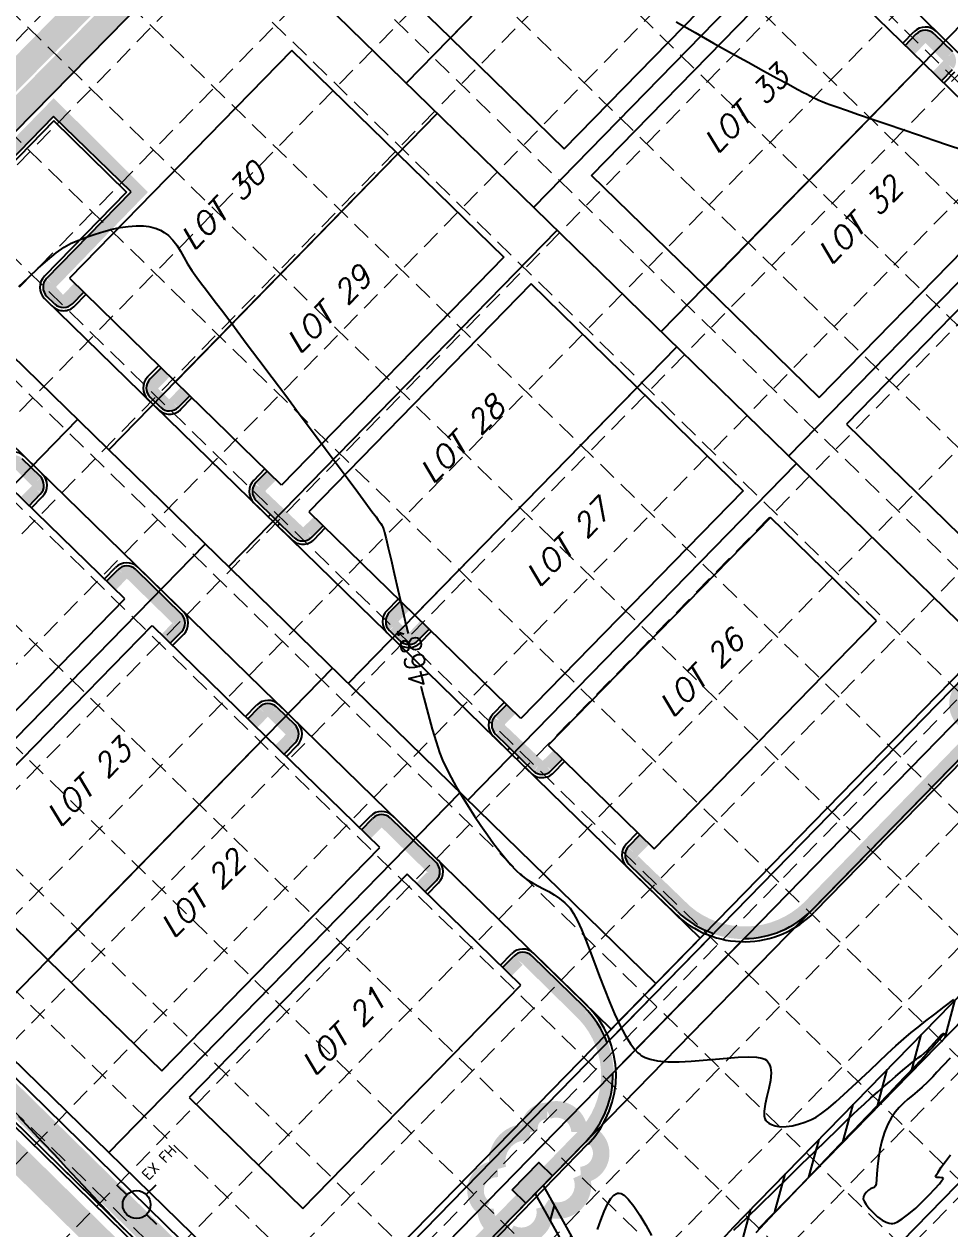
# Model space of a CAD drawing. Header units: feet. Extents: x -15 to 992, y 1644 to 2657.
# Drawn here: x 176.9 to 322.5, y 1996.4 to 2185.9 of the extents above; entities that cross this region are included whole.
import ezdxf
from ezdxf.enums import TextEntityAlignment as Align

# ---------------------------------------------------------------- set-up
doc = ezdxf.new("R2010")
doc.units = ezdxf.units.FT
doc.header["$LTSCALE"] = 30
doc.header["$MEASUREMENT"] = 0
for name, pattern in [('HIDDEN', [0.375, 0.25, -0.125]), ('HIDDEN2', [0.1875, 0.125, -0.0625]), ('x500106ebs$0$PHANTOM', [2.5, 1.25, -0.25, 0.25, -0.25, 0.25, -0.25]), ('x500106ebs$0$PHANTOM2', [1.25, 0.625, -0.125, 0.125, -0.125, 0.125, -0.125])]:
    doc.linetypes.add(name, pattern=pattern)
for name, color, linetype in [('CONTOURS', 35, 'x500106ebs$0$PHANTOM2'), ('DIMENSION', 4, 'Continuous'), ('EROSION BLANKET', 84, 'Continuous'), ('GRID', 254, 'HIDDEN'), ('LEGEND', 7, 'Continuous'), ('LIMITS OF DISTURBANCE', 1, 'Continuous'), ('SILT FENCE', 200, 'Continuous'), ('STORM', 5, 'Continuous'), ('x500106ebs$0$2-LOT-LINES', 251, 'x500106ebs$0$PHANTOM2'), ('x500106ebs$0$BND-LINES', 251, 'x500106ebs$0$PHANTOM'), ('x500106ebs$0$E-CURB', 251, 'Continuous'), ('x500106ebs$0$ROW', 251, 'x500106ebs$0$PHANTOM2'), ('x500106pbs$0$1-CURB-BACK', 1, 'Continuous'), ('x500106pbs$0$1-CURB-FACE', 1, 'Continuous'), ('x500106pbs$0$1-SIDEWALK-2', 1, 'Continuous'), ('x500106pbs$0$2-BLDG', 16, 'HIDDEN2'), ('x500106pbs$0$2-CURB-BACK', 16, 'HIDDEN2'), ('x500106pbs$0$2-CURB-FACE', 16, 'HIDDEN2'), ('x500106pbs$0$2-ESMT-SHARED', 16, 'HIDDEN2'), ('x500106pbs$0$2-TEXT-LOT-30', 16, 'HIDDEN2'), ('x500106pbs$0$AREA-PAVEMENT', 30, 'Continuous'), ('x500106pbs$0$AREA-SIDEWALK', 190, 'Continuous'), ('x500106pst$0$HATCH-DWU', 251, 'Continuous'), ('x500106rut$0$R-W-FH', 251, 'Continuous'), ('x500106rut$0$TEXT-FH', 251, 'Continuous')]:
    doc.layers.add(name, color=color, linetype=linetype)
doc.styles.add('SLANT-BOLD 200', font='block6b', dxfattribs={"oblique": 15, "height": 6})
doc.styles.add('x500106eto$0$L60', font='simplex', dxfattribs={"height": 1.8})
doc.styles.add('x500106pbs$0$SLANT 80', font='simplex', dxfattribs={"oblique": 15, "height": 2.4})
doc.styles.add('x500106rut$0$L80', font='simplex', dxfattribs={"height": 2.4})

msp = doc.modelspace()

# ---------------------------------------------------------------- hatches: boundary and pattern name
at = {"layer": 'STORM'}
msp.add_hatch(color=5, dxfattribs=at).paths.add_polyline_path([(253.62, 2002.51), (257.81, 2006.8), (259.96, 2004.71), (255.77, 2000.41)])
at = {"layer": 'x500106pst$0$HATCH-DWU'}
h = msp.add_hatch(dxfattribs=at)
h.set_pattern_fill('ANSI31', color=5, scale=30, angle=30, style=0)
edge = h.paths.add_edge_path()
edge.add_line((255.8, 1930.7), (256.91, 1936.02))
edge.add_arc((380.73, 1910.12), 126.5, 149.126, 168.1882, ccw=False)
edge.add_line((272.16, 1975.03), (257.22, 2001.91))
edge.add_line((257.22, 2001.91), (258.5, 2003.22))
edge.add_line((258.5, 2003.22), (273.2, 1976.75))
edge.add_arc((380.73, 1910.12), 126.5, 135.7017, 148.2143, ccw=False)
edge.add_line((290.19, 1998.47), (342.1, 2051.67))
edge.add_line((342.1, 2051.67), (333.98, 2080.57))
edge.add_line((333.98, 2080.57), (335.39, 2082.01))
edge.add_line((335.39, 2082.01), (343.52, 2053.11))
edge.add_line((343.52, 2053.11), (445.47, 2157.59))
edge.add_line((445.47, 2157.59), (437.34, 2186.49))
edge.add_line((437.34, 2186.49), (438.75, 2187.94))
edge.add_line((438.75, 2187.94), (446.88, 2159.04))
edge.add_line((446.88, 2159.04), (455.62, 2167.99))
edge.add_line((455.62, 2167.99), (455.8, 2167.82))
edge.add_line((455.8, 2167.82), (548.91, 2263.24))
edge.add_line((548.91, 2263.24), (540.7, 2292.42))
edge.add_line((540.7, 2292.42), (542.12, 2293.86))
edge.add_line((542.12, 2293.86), (550.32, 2264.68))
edge.add_line((550.32, 2264.68), (625.73, 2341.97))
edge.add_line((625.73, 2341.97), (617.53, 2371.15))
edge.add_line((617.53, 2371.15), (618.94, 2372.59))
edge.add_line((618.94, 2372.59), (627.14, 2343.41))
edge.add_line((627.14, 2343.41), (635.98, 2352.47))
edge.add_line((635.98, 2352.47), (636.07, 2352.39))
edge.add_line((636.07, 2352.39), (677.21, 2394.54))
edge.add_arc((749.58, 2323.91), 101.12, 104.8013, 135.7017, ccw=False)
edge.add_line((723.75, 2421.68), (731.28, 2423.67))
edge.add_line((731.28, 2423.67), (731.85, 2421.5))
edge.add_line((731.85, 2421.5), (724.32, 2419.51))
edge.add_arc((749.58, 2323.91), 98.87, 104.8013, 135.7017)
edge.add_line((678.82, 2392.97), (637.68, 2350.82))
edge.add_line((637.68, 2350.82), (637.77, 2350.73))
edge.add_line((637.77, 2350.73), (636.19, 2349.11))
edge.add_line((636.19, 2349.11), (645.42, 2346.75))
edge.add_line((645.42, 2346.75), (644.01, 2345.31))
edge.add_line((644.01, 2345.31), (634.78, 2347.66))
edge.add_line((634.78, 2347.66), (559.37, 2270.38))
edge.add_line((559.37, 2270.38), (568.6, 2268.02))
edge.add_line((568.6, 2268.02), (567.19, 2266.58))
edge.add_line((567.19, 2266.58), (557.95, 2268.93))
edge.add_line((557.95, 2268.93), (457.59, 2166.07))
edge.add_line((457.59, 2166.07), (457.77, 2165.9))
edge.add_line((457.77, 2165.9), (456.28, 2164.38))
edge.add_line((456.28, 2164.38), (465.23, 2162.1))
edge.add_line((465.23, 2162.1), (463.82, 2160.65))
edge.add_line((463.82, 2160.65), (454.87, 2162.93))
edge.add_line((454.87, 2162.93), (352.92, 2058.45))
edge.add_line((352.92, 2058.45), (361.87, 2056.17))
edge.add_line((361.87, 2056.17), (360.46, 2054.73))
edge.add_line((360.46, 2054.73), (351.51, 2057.01))
edge.add_line((351.51, 2057.01), (292.34, 1996.37))
edge.add_arc((380.73, 1910.12), 123.5, 135.7017, 146.7224)
edge.add_line((277.48, 1977.88), (285.16, 1977.56))
edge.add_line((285.16, 1977.56), (283.52, 1975.88))
edge.add_line((283.52, 1975.88), (276.38, 1976.18))
edge.add_arc((380.73, 1910.12), 123.5, 147.6638, 168.1882)
edge.add_line((259.85, 1935.4), (258.73, 1930.08))
edge.add_line((258.73, 1930.08), (255.8, 1930.7))

# ---------------------------------------------------------------- linework, layer by layer
at = {"layer": 'CONTOURS', "lineweight": -3}
for p, q in [((279.43, 2186.24, 469), (282.4, 2184.54, 469)), ((282.4, 2184.54, 469), (285.31, 2182.9, 469)), ((285.31, 2182.9, 469), (288.11, 2181.33, 469)), ((288.11, 2181.33, 469), (290.73, 2179.87, 469)), ((290.73, 2179.87, 469), (293.13, 2178.55, 469)), ((293.13, 2178.55, 469), (295.26, 2177.39, 469)), ((295.26, 2177.39, 469), (297.05, 2176.42, 469)), ((297.05, 2176.42, 469), (298.45, 2175.66, 469)), ((298.45, 2175.66, 469), (299.41, 2175.14, 469)), ((299.41, 2175.14, 469), (299.88, 2174.89, 469)), ((299.88, 2174.89, 469), (300.48, 2174.57, 469)), ((300.48, 2174.57, 469), (300.98, 2174.32, 469)), ((300.98, 2174.32, 469), (301.42, 2174.11, 469)), ((301.42, 2174.11, 469), (301.87, 2173.91, 469)), ((301.87, 2173.91, 469), (302.38, 2173.7, 469)), ((302.38, 2173.7, 469), (303.01, 2173.44, 469)), ((303.01, 2173.44, 469), (303.58, 2173.23, 469)), ((303.58, 2173.23, 469), (304.67, 2172.85, 469)), ((304.67, 2172.85, 469), (306.2, 2172.32, 469)), ((306.2, 2172.32, 469), (308.08, 2171.67, 469)), ((308.08, 2171.67, 469), (310.24, 2170.93, 469)), ((310.24, 2170.93, 469), (312.58, 2170.13, 469)), ((312.58, 2170.13, 469), (315.04, 2169.3, 469)), ((315.04, 2169.3, 469), (317.52, 2168.45, 469)), ((317.52, 2168.45, 469), (319.95, 2167.63, 469)), ((319.95, 2167.63, 469), (322.24, 2166.85, 469)), ((322.24, 2166.85, 469), (324.31, 2166.14, 469)), ((186.79, 2152.4, 468), (188.09, 2152.85, 468)), ((188.09, 2152.85, 468), (189.41, 2153.26, 468)), ((189.41, 2153.26, 468), (190.72, 2153.6, 468)), ((190.72, 2153.6, 468), (192.02, 2153.88, 468)), ((192.02, 2153.88, 468), (193.28, 2154.06, 468)), ((193.28, 2154.06, 468), (194.5, 2154.15, 468)), ((194.5, 2154.15, 468), (195.65, 2154.14, 468)), ((195.65, 2154.14, 468), (196.52, 2154.03, 468)), ((196.52, 2154.03, 468), (197.14, 2153.9, 468)), ((197.14, 2153.9, 468), (197.52, 2153.79, 468)), ((197.52, 2153.79, 468), (197.71, 2153.72, 468)), ((197.71, 2153.72, 468), (197.94, 2153.64, 468)), ((197.94, 2153.64, 468), (198.36, 2153.44, 468)), ((198.36, 2153.44, 468), (198.93, 2153.12, 468)), ((198.93, 2153.12, 468), (199.59, 2152.62, 468)), ((183.2, 2150.79, 468), (184.3, 2151.4, 468)), ((184.3, 2151.4, 468), (185.52, 2151.91, 468)), ((185.52, 2151.91, 468), (186.79, 2152.4, 468)), ((199.59, 2152.62, 468), (200.29, 2151.9, 468)), ((200.29, 2151.9, 468), (200.9, 2151.08, 468)), ((200.9, 2151.08, 468), (201.46, 2150.18, 468)), ((180.59, 2148.77, 468), (181.95, 2149.89, 468)), ((181.95, 2149.89, 468), (183.2, 2150.79, 468)), ((201.46, 2150.18, 468), (202.01, 2149.21, 468)), ((202.01, 2149.21, 468), (202.59, 2148.18, 468)), ((177.63, 2146.07, 468), (179.13, 2147.47, 468)), ((179.13, 2147.47, 468), (180.59, 2148.77, 468)), ((202.59, 2148.18, 468), (203.26, 2147.12, 468)), ((203.26, 2147.12, 468), (204.05, 2146.02, 468)), ((176.09, 2144.63, 468), (177.63, 2146.07, 468)), ((204.05, 2146.02, 468), (204.64, 2145.25, 468)), ((204.64, 2145.25, 468), (205.57, 2144.03, 468)), ((205.57, 2144.03, 468), (206.8, 2142.41, 468)), ((206.8, 2142.41, 468), (208.27, 2140.44, 468)), ((208.27, 2140.44, 468), (209.97, 2138.19, 468)), ((209.97, 2138.19, 468), (211.83, 2135.71, 468)), ((211.83, 2135.71, 468), (213.82, 2133.05, 468)), ((213.82, 2133.05, 468), (215.89, 2130.28, 468)), ((215.89, 2130.28, 468), (218.02, 2127.44, 468)), ((218.02, 2127.44, 468), (220.14, 2124.6, 468)), ((220.14, 2124.6, 468), (222.23, 2121.8, 468)), ((222.23, 2121.8, 468), (224.23, 2119.11, 468)), ((224.23, 2119.11, 468), (226.12, 2116.59, 468)), ((226.12, 2116.59, 468), (227.84, 2114.28, 468)), ((227.84, 2114.28, 468), (229.35, 2112.25, 468)), ((229.35, 2112.25, 468), (230.62, 2110.54, 468)), ((230.62, 2110.54, 468), (231.59, 2109.22, 468)), ((231.59, 2109.22, 468), (232.24, 2108.35, 468)), ((232.24, 2108.35, 468), (232.51, 2107.97, 468)), ((232.51, 2107.97, 468), (232.76, 2107.6, 468)), ((232.76, 2107.6, 468), (232.96, 2107.31, 468)), ((232.96, 2107.31, 468), (233.13, 2107.04, 468)), ((233.13, 2107.04, 468), (233.29, 2106.73, 468)), ((233.29, 2106.73, 468), (233.46, 2106.33, 468)), ((233.46, 2106.33, 468), (233.58, 2105.9, 468)), ((233.58, 2105.9, 468), (233.81, 2104.93, 468)), ((233.81, 2104.93, 468), (234.15, 2103.49, 468)), ((234.15, 2103.49, 468), (234.58, 2101.63, 468)), ((234.58, 2101.63, 468), (235.08, 2099.44, 468)), ((235.08, 2099.44, 468), (235.65, 2096.96, 468)), ((235.65, 2096.96, 468), (236.27, 2094.27, 468)), ((236.27, 2094.27, 468), (236.93, 2091.43, 468)), ((236.93, 2091.43, 468), (237.26, 2090.03, 468)), ((239.28, 2081.75, 468), (239.74, 2079.93, 468)), ((239.74, 2079.93, 468), (240.42, 2077.34, 468)), ((240.42, 2077.34, 468), (241.06, 2075, 468)), ((241.06, 2075, 468), (241.66, 2072.97, 468)), ((241.66, 2072.97, 468), (242.2, 2071.31, 468)), ((242.2, 2071.31, 468), (242.67, 2070.1, 468)), ((242.67, 2070.1, 468), (243.29, 2068.79, 468)), ((243.29, 2068.79, 468), (244.02, 2067.38, 468)), ((244.02, 2067.38, 468), (244.85, 2065.9, 468)), ((244.85, 2065.9, 468), (245.75, 2064.38, 468)), ((245.75, 2064.38, 468), (246.71, 2062.84, 468)), ((246.71, 2062.84, 468), (247.7, 2061.31, 468)), ((247.7, 2061.31, 468), (248.72, 2059.81, 468)), ((248.72, 2059.81, 468), (249.73, 2058.37, 468)), ((249.73, 2058.37, 468), (250.72, 2057, 468)), ((250.72, 2057, 468), (251.68, 2055.74, 468)), ((251.68, 2055.74, 468), (252.58, 2054.61, 468)), ((252.58, 2054.61, 468), (253.41, 2053.63, 468)), ((253.41, 2053.63, 468), (254.15, 2052.83, 468)), ((254.15, 2052.83, 468), (255.04, 2052.01, 468)), ((255.04, 2052.01, 468), (255.92, 2051.35, 468)), ((255.92, 2051.35, 468), (256.8, 2050.79, 468)), ((256.8, 2050.79, 468), (257.67, 2050.32, 468)), ((257.67, 2050.32, 468), (258.53, 2049.87, 468)), ((258.53, 2049.87, 468), (259.39, 2049.43, 468)), ((259.39, 2049.43, 468), (260.24, 2048.94, 468)), ((260.24, 2048.94, 468), (261.08, 2048.36, 468)), ((261.08, 2048.36, 468), (261.91, 2047.67, 468)), ((261.91, 2047.67, 468), (262.73, 2046.8, 468)), ((262.73, 2046.8, 468), (263.29, 2045.99, 468)), ((263.29, 2045.99, 468), (263.89, 2044.85, 468)), ((263.89, 2044.85, 468), (264.52, 2043.44, 468)), ((264.52, 2043.44, 468), (265.19, 2041.81, 468)), ((265.19, 2041.81, 468), (265.88, 2040.01, 468)), ((265.88, 2040.01, 468), (266.61, 2038.09, 468)), ((266.61, 2038.09, 468), (267.36, 2036.09, 468)), ((267.36, 2036.09, 468), (268.13, 2034.08, 468)), ((268.13, 2034.08, 468), (268.92, 2032.1, 468)), ((268.92, 2032.1, 468), (269.73, 2030.2, 468)), ((321.53, 2031.29, 468), (323.08, 2032.47, 468)), ((269.73, 2030.2, 468), (270.55, 2028.42, 468)), ((318.69, 2029.11, 468), (320.06, 2030.17, 468)), ((320.06, 2030.17, 468), (321.53, 2031.29, 468)), ((270.55, 2028.42, 468), (271.38, 2026.83, 468)), ((316.36, 2027.25, 468), (317.45, 2028.13, 468)), ((317.45, 2028.13, 468), (318.69, 2029.11, 468)), ((271.38, 2026.83, 468), (272.22, 2025.48, 468)), ((313.97, 2025.16, 468), (315.22, 2026.27, 468)), ((315.22, 2026.27, 468), (316.36, 2027.25, 468)), ((319.96, 2025.63, 467), (320.5, 2026.22, 467)), ((320.8, 2026.15, 467), (320.3, 2025.59, 467)), ((320.5, 2026.22, 467), (320.98, 2026.72, 467)), ((321.2, 2026.62, 467), (320.8, 2026.15, 467)), ((320.98, 2026.72, 467), (321.27, 2027, 467)), ((321.42, 2026.91, 467), (321.2, 2026.62, 467)), ((321.27, 2027, 467), (321.41, 2027.12, 467)), ((321.41, 2027.12, 467), (321.48, 2027.14, 467)), ((321.5, 2027.06, 467), (321.42, 2026.91, 467)), ((321.48, 2027.14, 467), (321.49, 2027.13, 467)), ((321.49, 2027.13, 467), (321.5, 2027.12, 467)), ((321.5, 2027.12, 467), (321.5, 2027.06, 467)), ((272.22, 2025.48, 468), (272.9, 2024.59, 468)), ((272.9, 2024.59, 468), (273.41, 2024.06, 468)), ((273.41, 2024.06, 468), (273.75, 2023.78, 468)), ((311.28, 2022.66, 468), (312.65, 2023.94, 468)), ((312.65, 2023.94, 468), (313.97, 2025.16, 468)), ((317.94, 2023.61, 467), (318.42, 2024.02, 467)), ((318.42, 2024.02, 467), (318.87, 2024.46, 467)), ((319.21, 2024.37, 467), (318.74, 2023.83, 467)), ((318.87, 2024.46, 467), (319.4, 2025.02, 467)), ((319.76, 2024.98, 467), (319.21, 2024.37, 467)), ((319.4, 2025.02, 467), (319.96, 2025.63, 467)), ((320.3, 2025.59, 467), (319.76, 2024.98, 467)), ((273.75, 2023.78, 468), (273.92, 2023.66, 468)), ((273.92, 2023.66, 468), (274.12, 2023.53, 468)), ((274.12, 2023.53, 468), (274.56, 2023.31, 468)), ((274.56, 2023.31, 468), (275.32, 2023.05, 468)), ((275.32, 2023.05, 468), (276.46, 2022.81, 468)), ((276.46, 2022.81, 468), (278.09, 2022.66, 468)), ((278.09, 2022.66, 468), (279.87, 2022.65, 468)), ((279.87, 2022.65, 468), (281.75, 2022.74, 468)), ((281.75, 2022.74, 468), (283.68, 2022.89, 468)), ((283.68, 2022.89, 468), (285.6, 2023.08, 468)), ((285.6, 2023.08, 468), (287.45, 2023.25, 468)), ((287.45, 2023.25, 468), (289.17, 2023.39, 468)), ((289.17, 2023.39, 468), (290.72, 2023.45, 468)), ((290.72, 2023.45, 468), (292.03, 2023.39, 468)), ((292.03, 2023.39, 468), (292.86, 2023.24, 468)), ((292.86, 2023.24, 468), (293.35, 2023.06, 468)), ((293.35, 2023.06, 468), (293.6, 2022.89, 468)), ((293.6, 2022.89, 468), (293.7, 2022.8, 468)), ((293.7, 2022.8, 468), (293.83, 2022.65, 468)), ((293.83, 2022.65, 468), (294.04, 2022.32, 468)), ((294.04, 2022.32, 468), (294.24, 2021.76, 468)), ((309.89, 2021.34, 468), (311.28, 2022.66, 468)), ((315.37, 2021.59, 467), (315.9, 2022.04, 467)), ((315.9, 2022.04, 467), (316.27, 2022.35, 467)), ((316.27, 2022.35, 467), (316.76, 2022.74, 467)), ((317.16, 2022.14, 467), (316.64, 2021.59, 467)), ((316.76, 2022.74, 467), (317.17, 2023.04, 467)), ((317.59, 2022.59, 467), (317.16, 2022.14, 467)), ((317.17, 2023.04, 467), (317.54, 2023.31, 467)), ((317.54, 2023.31, 467), (317.94, 2023.61, 467)), ((317.97, 2022.99, 467), (317.59, 2022.59, 467)), ((318.34, 2023.39, 467), (317.97, 2022.99, 467)), ((318.74, 2023.83, 467), (318.34, 2023.39, 467)), ((322.48, 2023.22, 468), (321.34, 2022, 468)), ((294.24, 2021.76, 468), (294.33, 2020.91, 468)), ((294.33, 2020.91, 468), (294.24, 2019.73, 468)), ((308.48, 2020.01, 468), (309.89, 2021.34, 468)), ((313.02, 2019.58, 467), (313.9, 2020.34, 467)), ((313.9, 2020.34, 467), (314.69, 2021.01, 467)), ((315.44, 2020.33, 467), (314.29, 2019.14, 467)), ((314.69, 2021.01, 467), (315.37, 2021.59, 467)), ((316.24, 2021.16, 467), (315.44, 2020.33, 467)), ((316.64, 2021.59, 467), (316.24, 2021.16, 467)), ((319.77, 2020.31, 468), (318.91, 2019.44, 468)), ((320.42, 2021.02, 468), (319.77, 2020.31, 468)), ((321.34, 2022, 468), (320.42, 2021.02, 468)), ((293.99, 2018.46, 468), (293.69, 2017.19, 468)), ((294.24, 2019.73, 468), (293.99, 2018.46, 468)), ((305.77, 2017.5, 468), (307.11, 2018.72, 468)), ((307.11, 2018.72, 468), (308.48, 2020.01, 468)), ((311.06, 2017.87, 467), (312.06, 2018.75, 467)), ((312.06, 2018.75, 467), (313.02, 2019.58, 467)), ((314.29, 2019.14, 467), (312.85, 2017.64, 467)), ((318.09, 2018.69, 468), (317.3, 2018.01, 468)), ((318.91, 2019.44, 468), (318.09, 2018.69, 468)), ((293.69, 2017.19, 468), (293.4, 2015.97, 468)), ((303.35, 2015.38, 468), (304.51, 2016.37, 468)), ((304.51, 2016.37, 468), (305.77, 2017.5, 468)), ((309.02, 2016.05, 467), (310.04, 2016.97, 467)), ((310.04, 2016.97, 467), (311.06, 2017.87, 467)), ((312.85, 2017.64, 467), (311.17, 2015.9, 467)), ((315.83, 2016.77, 468), (315.14, 2016.14, 468)), ((316.55, 2017.38, 468), (315.83, 2016.77, 468)), ((317.3, 2018.01, 468), (316.55, 2017.38, 468)), ((293.4, 2015.97, 468), (293.24, 2014.88, 468)), ((293.24, 2014.88, 468), (293.25, 2014.14, 468)), ((301.41, 2013.94, 468), (302.3, 2014.56, 468)), ((302.3, 2014.56, 468), (303.35, 2015.38, 468)), ((307.26, 2014.43, 467), (308.02, 2015.15, 467)), ((308.02, 2015.15, 467), (309.02, 2016.05, 467)), ((311.17, 2015.9, 467), (309.29, 2013.95, 467)), ((313.86, 2014.73, 468), (313.26, 2013.87, 468)), ((314.48, 2015.47, 468), (313.86, 2014.73, 468)), ((315.14, 2016.14, 468), (314.48, 2015.47, 468)), ((176.02, 2014.12, 467), (177.86, 2012.13, 467)), ((293.25, 2014.14, 468), (293.38, 2013.68, 468)), ((293.38, 2013.68, 468), (293.52, 2013.43, 468)), ((293.52, 2013.43, 468), (293.62, 2013.32, 468)), ((293.62, 2013.32, 468), (293.74, 2013.21, 468)), ((293.74, 2013.21, 468), (293.99, 2013.01, 468)), ((293.99, 2013.01, 468), (294.4, 2012.78, 468)), ((294.4, 2012.78, 468), (294.99, 2012.57, 468)), ((294.99, 2012.57, 468), (295.81, 2012.45, 468)), ((296.7, 2012.47, 468), (297.65, 2012.61, 468)), ((297.65, 2012.61, 468), (298.64, 2012.85, 468)), ((298.64, 2012.85, 468), (299.65, 2013.18, 468)), ((299.65, 2013.18, 468), (300.68, 2013.56, 468)), ((300.68, 2013.56, 468), (301.41, 2013.94, 468)), ((304.72, 2011.98, 467), (306.14, 2013.36, 467)), ((306.14, 2013.36, 467), (307.26, 2014.43, 467)), ((309.29, 2013.95, 467), (307.27, 2011.84, 467)), ((312.69, 2012.87, 468), (312.15, 2011.61, 468)), ((313.26, 2013.87, 468), (312.69, 2012.87, 468)), ((177.86, 2012.13, 467), (179.75, 2010.09, 467)), ((295.81, 2012.45, 468), (296.7, 2012.47, 468)), ((303.04, 2010.35, 467), (304.72, 2011.98, 467)), ((307.27, 2011.84, 467), (305.16, 2009.64, 467)), ((312.15, 2011.61, 468), (311.73, 2010.25, 468)), ((179.75, 2010.09, 467), (181.65, 2008.05, 467)), ((301.17, 2008.52, 467), (303.04, 2010.35, 467)), ((305.16, 2009.64, 467), (303, 2007.39, 467)), ((311.44, 2008.85, 468), (311.23, 2007.48, 468)), ((311.73, 2010.25, 468), (311.44, 2008.85, 468)), ((181.65, 2008.05, 467), (183.51, 2006.05, 467)), ((299.14, 2006.54, 467), (301.17, 2008.52, 467)), ((303, 2007.39, 467), (300.84, 2005.14, 467)), ((311.23, 2007.48, 468), (311.09, 2006.2, 468)), ((321.09, 2006.06, 468), (321.76, 2006.98, 468)), ((321.76, 2006.98, 468), (322.55, 2008.04, 468)), ((183.51, 2006.05, 467), (185.3, 2004.14, 467)), ((297.02, 2004.46, 467), (299.14, 2006.54, 467)), ((300.84, 2005.14, 467), (298.75, 2002.95, 467)), ((310.99, 2005.06, 468), (310.92, 2004.13, 468)), ((311.09, 2006.2, 468), (310.99, 2005.06, 468)), ((320.27, 2004.81, 468), (320.59, 2005.32, 468)), ((320.59, 2005.32, 468), (321.09, 2006.06, 468)), ((185.3, 2004.14, 467), (186.96, 2002.36, 467)), ((294.84, 2002.33, 467), (297.02, 2004.46, 467)), ((310.77, 2003.13, 468), (310.52, 2002.9, 468)), ((310.86, 2003.46, 468), (310.77, 2003.13, 468)), ((310.92, 2004.13, 468), (310.86, 2003.46, 468)), ((320.09, 2002.68, 468), (320.81, 2003.48, 468)), ((320.18, 2004.57, 468), (320.27, 2004.81, 468)), ((320.41, 2004.45, 468), (320.18, 2004.57, 468)), ((320.82, 2004.44, 468), (320.41, 2004.45, 468)), ((320.81, 2003.48, 468), (321.2, 2003.96, 468)), ((321.15, 2004.43, 468), (320.82, 2004.44, 468)), ((321.34, 2004.4, 468), (321.15, 2004.43, 468)), ((321.2, 2003.96, 468), (321.38, 2004.2, 468)), ((321.41, 2004.35, 468), (321.34, 2004.4, 468)), ((321.38, 2004.2, 468), (321.43, 2004.29, 468)), ((321.43, 2004.32, 468), (321.41, 2004.35, 468)), ((321.43, 2004.29, 468), (321.43, 2004.32, 468)), ((186.96, 2002.36, 467), (188.46, 2000.76, 467)), ((269.15, 2001.16, 467), (269.61, 2001.67, 467)), ((269.61, 2001.67, 467), (269.96, 2001.91, 467)), ((269.96, 2001.91, 467), (270.21, 2002, 467)), ((270.21, 2002, 467), (270.33, 2002.02, 467)), ((270.33, 2002.02, 467), (270.47, 2002.02, 467)), ((270.47, 2002.02, 467), (270.76, 2001.95, 467)), ((270.76, 2001.95, 467), (271.22, 2001.69, 467)), ((271.22, 2001.69, 467), (271.88, 2001.07, 467)), ((292.65, 2000.2, 467), (294.84, 2002.33, 467)), ((298.75, 2002.95, 467), (296.76, 2000.86, 467)), ((308.86, 2001.45, 468), (308.82, 2001.06, 468)), ((309.05, 2001.81, 468), (308.86, 2001.45, 468)), ((309.34, 2002.15, 468), (309.05, 2001.81, 468)), ((309.65, 2002.46, 468), (309.34, 2002.15, 468)), ((309.95, 2002.68, 468), (309.65, 2002.46, 468)), ((310.24, 2002.79, 468), (309.95, 2002.68, 468)), ((310.52, 2002.9, 468), (310.24, 2002.79, 468)), ((318.17, 2000.68, 468), (319.19, 2001.72, 468)), ((319.19, 2001.72, 468), (320.09, 2002.68, 468)), ((188.46, 2000.76, 467), (189.76, 1999.37, 467)), ((189.76, 1999.37, 467), (190.81, 1998.25, 467)), ((268.07, 1999.1, 467), (268.6, 2000.25, 467)), ((268.6, 2000.25, 467), (269.15, 2001.16, 467)), ((271.88, 2001.07, 467), (272.77, 1999.96, 467)), ((272.77, 1999.96, 467), (273.69, 1998.55, 467)), ((290.52, 1998.13, 467), (292.65, 2000.2, 467)), ((296.76, 2000.86, 467), (294.92, 1998.93, 467)), ((308.82, 2001.06, 468), (308.96, 2000.73, 468)), ((308.96, 2000.73, 468), (309.29, 2000.23, 468)), ((309.29, 2000.23, 468), (309.77, 1999.6, 468)), ((309.77, 1999.6, 468), (310.37, 1998.93, 468)), ((315.99, 1998.72, 468), (317.08, 1999.66, 468)), ((317.08, 1999.66, 468), (318.17, 2000.68, 468)), ((190.81, 1998.25, 467), (191.58, 1997.44, 467)), ((191.58, 1997.44, 467), (192.02, 1996.98, 467)), ((267.06, 1996.28, 467), (267.56, 1997.76, 467)), ((267.56, 1997.76, 467), (268.07, 1999.1, 467)), ((273.69, 1998.55, 467), (274.62, 1996.97, 467)), ((288.49, 1996.15, 467), (290.52, 1998.13, 467)), ((294.92, 1998.93, 467), (293.3, 1997.21, 467)), ((310.37, 1998.93, 468), (311.07, 1998.29, 468)), ((311.07, 1998.29, 468), (311.82, 1997.74, 468)), ((311.82, 1997.74, 468), (312.43, 1997.42, 468)), ((312.43, 1997.42, 468), (312.9, 1997.28, 468)), ((313.76, 1997.3, 468), (314.23, 1997.51, 468)), ((314.23, 1997.51, 468), (314.97, 1997.95, 468)), ((314.97, 1997.95, 468), (315.99, 1998.72, 468)), ((192.02, 1996.98, 467), (192.65, 1996.33, 467)), ((274.62, 1996.97, 467), (275.52, 1995.31, 467)), ((293.3, 1997.21, 467), (291.93, 1995.75, 467)), ((312.9, 1997.28, 468), (313.2, 1997.23, 468)), ((313.2, 1997.23, 468), (313.35, 1997.23, 468)), ((313.35, 1997.23, 468), (313.48, 1997.24, 468)), ((313.48, 1997.24, 468), (313.76, 1997.3, 468))]:
    msp.add_line(p, q, dxfattribs=at)
at = {"layer": 'EROSION BLANKET', "linetype": 'Continuous', "const_width": 2}
for points in [[(316.19, 2181.84), (317.94, 2183.64, -0.384507), (319.31, 2183.61), (322.16, 2180.77, -0.359084), (322.21, 2179.47), (320.47, 2177.68)], [(185.54, 2144.46), (183.67, 2142.54, -0.424341), (182.34, 2142.55), (181.21, 2143.82, -0.350963), (181.14, 2145.17), (194.96, 2159.45), (181.56, 2172.81), (136.08, 2126.32), (143.95, 2118.73), (158.1, 2133.05, -0.418699), (159.48, 2133.04), (161.08, 2131.37, -0.421934), (161.04, 2130.18), (159.16, 2128.3)], [(274.46, 2057.58), (272.63, 2055.71, 0.396521), (272.78, 2054.25), (280.92, 2046.39, 0.387822), (300.18, 2046.97), (368.46, 2117.21, 0.37999), (368.53, 2135.72), (359.32, 2144.57, 0.275551), (358.05, 2144.56), (356.25, 2142.7)], [(199.09, 2131.16), (197.31, 2129.32, 0.385928), (197.26, 2127.83), (198.93, 2126.24, 0.380725), (200.46, 2126.18), (202.26, 2128.08)], [(172.88, 2115.02), (174.63, 2116.81, -0.384507), (176, 2116.79), (178.85, 2113.95, -0.359084), (178.91, 2112.64), (177.17, 2110.86)], [(215.82, 2114.9), (214, 2113.04, 0.28976), (214.11, 2111.66), (220.12, 2105.96, 0.333962), (221.41, 2105.94), (223.2, 2107.69)], [(190.58, 2097.55), (192.42, 2099.43, -0.391785), (193.74, 2099.39), (200.92, 2092.36, -0.427577), (200.91, 2090.95), (199.19, 2089.17)], [(236.86, 2094.52), (235.08, 2092.68, 0.385928), (235.03, 2091.19), (236.7, 2089.6, 0.380725), (238.23, 2089.54), (240.03, 2091.44)], [(212.8, 2075.89), (214.55, 2077.68, -0.384507), (215.92, 2077.66), (218.76, 2074.82, -0.359084), (218.82, 2073.51), (217.08, 2071.72)], [(253.48, 2078.17), (251.66, 2076.31, 0.28976), (251.77, 2074.92), (257.77, 2069.23, 0.333962), (259.07, 2069.21), (260.86, 2070.96)], [(230.63, 2058.42), (232.47, 2060.3, -0.391785), (233.79, 2060.26), (240.97, 2053.22, -0.427577), (240.96, 2051.81), (239.24, 2050.03)], [(210.68, 1980.36), (212.37, 1978.89), (215.32, 1977.52, 0.291964), (235.17, 1980.65), (265.45, 2011.8, 0.378364), (264.86, 2030.02), (255.96, 2038.79, 0.428132), (254.58, 2038.62), (252.83, 2036.88)]]:
    msp.add_lwpolyline(points, format="xyb", dxfattribs=at)
at = {"layer": 'GRID', "color": 252, "linetype": 'HIDDEN', "lineweight": 0, "ltscale": 0.4}
for p, q in [((15.07, 2018.79), (609.15, 2627.23)), ((24.88, 2009.21), (618.96, 2617.65)), ((34.69, 1999.63), (628.77, 2608.07)), ((44.12, 1989.72), (638.2, 2598.15)), ((53.94, 1980.13), (648.01, 2588.57)), ((63.75, 1970.55), (657.83, 2578.99)), ((73.56, 1960.97), (667.64, 2569.41)), ((83.38, 1951.39), (677.46, 2559.83)), ((93.19, 1941.81), (687.27, 2550.25)), ((103, 1932.22), (697.08, 2540.66)), ((112.82, 1922.64), (706.9, 2531.08)), ((122.63, 1913.06), (716.71, 2521.5)), ((132.45, 1903.48), (726.52, 2511.92)), ((142.26, 1893.9), (736.34, 2502.34)), ((152.07, 1884.31), (746.15, 2492.75)), ((161.89, 1874.73), (755.96, 2483.17)), ((171.7, 1865.15), (765.78, 2473.59)), ((181.51, 1855.57), (775.59, 2464.01)), ((234.83, 2263.57), (578.35, 1928.16)), ((225.25, 2253.75), (568.77, 1918.35)), ((215.67, 2243.94), (559.19, 1908.53)), ((206.09, 2234.13), (549.61, 1898.72)), ((196.51, 2224.31), (540.02, 1888.9)), ((186.93, 2214.5), (530.44, 1879.09)), ((177.34, 2204.69), (520.86, 1869.28)), ((167.76, 2194.87), (511.28, 1859.46)), ((158.18, 2185.06), (501.7, 1849.65)), ((148.6, 2175.25), (492.11, 1839.84)), ((139.02, 2165.43), (482.53, 1830.02)), ((129.43, 2155.62), (472.95, 1820.21)), ((119.73, 2145.86), (463.34, 1810.36)), ((110.14, 2136.05), (453.76, 1800.55)), ((100.56, 2126.24), (444.17, 1790.74)), ((90.98, 2116.42), (434.59, 1780.92)), ((81.4, 2106.61), (425.01, 1771.11))]:
    msp.add_line(p, q, dxfattribs=at)
at = {"layer": 'LEGEND', "color": 170, "ltscale": 100, "const_width": 2.6}
for points in [[(327.19, 2082.33, 0.520567), (327.19, 2082.33, 0.765195), (325.2, 2076.05, 0.417879), (328.98, 2072.31, 0.6649), (334.41, 2076.4, 0.744833), (340.17, 2081.38, 0.975642), (339.97, 2088.17, 0.520567), (334.95, 2091.43, 0.520567), (332.21, 2088.07, 0.540264), (327.19, 2082.33)], [(251.43, 2005.81, 0.520567), (251.43, 2005.81, 0.765195), (249.44, 1999.53, 0.417879), (253.23, 1995.79, 0.6649), (258.66, 1999.88, 0.744833), (264.41, 2004.86, 0.975642), (264.22, 2011.65, 0.520567), (259.19, 2014.91, 0.520567), (256.46, 2011.55, 0.540264), (251.43, 2005.81)]]:
    msp.add_lwpolyline(points, format="xyb", close=True, dxfattribs=at)
at = {"layer": 'LIMITS OF DISTURBANCE', "linetype": 'HIDDEN', "ltscale": 3, "const_width": 4}
msp.add_lwpolyline([(99.88, 2101.04), (546.25, 2554.89), (555.13, 2546.71), (591.98, 2571.48), (859.16, 2305.03), (375.43, 1810.86), (93.6, 2088.41), (90.24, 2091.35)], close=True, dxfattribs=at)
at = {"layer": 'SILT FENCE', "linetype": 'Continuous', "const_width": 4}
for points in [[(836.87, 2320.69), (591.67, 2565.1), (554.58, 2540.81), (546.8, 2548.48), (96.56, 2091.61)], [(97.92, 2093.04), (106.37, 2084.59), (262.89, 1930.69)]]:
    msp.add_lwpolyline(points, dxfattribs=at)
at = {"layer": 'STORM'}
msp.add_line((292.34, 1996.37), (351.51, 2057.01), dxfattribs=at)
msp.add_lwpolyline([(342.1, 2051.67), (290.19, 1998.47, 0.054651), (273.2, 1976.75)], format="xyb", dxfattribs=at)
at = {"layer": 'STORM', "color": 5}
msp.add_lwpolyline([(253.62, 2002.51), (257.81, 2006.8), (259.96, 2004.71), (255.77, 2000.41)], close=True, dxfattribs=at)
at = {"layer": 'STORM'}
for points in [[(258.5, 2003.22), (273.2, 1976.75)], [(257.22, 2001.91), (272.16, 1975.03)]]:
    msp.add_lwpolyline(points, dxfattribs=at)
at = {"layer": 'x500106ebs$0$2-LOT-LINES', "color": 7, "linetype": 'Continuous'}
for p, q in [((236.99, 2176.62), (340.35, 2282.55)), ((277.07, 2137.51), (380.43, 2243.44)), ((130.08, 2067.06), (185.31, 2123.66)), ((170.16, 2027.95), (225.39, 2084.55))]:
    msp.add_line(p, q, dxfattribs=at)
for points in [[(257.03, 2157.07), (360.39, 2262.99)], [(297.11, 2117.96), (400.47, 2223.88)], [(209.41, 2203.54), (327.89, 2087.93)], [(190.2, 2118.89), (241.88, 2171.85)], [(209.02, 2100.52), (260.7, 2153.49)], [(157.57, 2150.73), (276.2, 2034.96)], [(227.83, 2082.16), (279.52, 2135.12)], [(246.65, 2063.8), (298.33, 2116.76)], [(150.12, 2047.5), (205.35, 2104.1)], [(190.2, 2008.39), (245.43, 2064.99)]]:
    msp.add_lwpolyline(points, dxfattribs=at)
at = {"layer": 'x500106ebs$0$BND-LINES', "color": 7, "linetype": 'Continuous'}
msp.add_lwpolyline([(220.97, 1978.36), (102.16, 2094.3), (313.09, 2309.15)], dxfattribs=at)
at = {"layer": 'x500106ebs$0$E-CURB'}
for p, q in [((195.41, 1993.67), (158.5, 2029.73)), ((195.06, 1993.31), (158.15, 2029.37))]:
    msp.add_line(p, q, dxfattribs=at)
at = {"layer": 'x500106ebs$0$ROW', "color": 7, "linetype": 'Continuous'}
msp.add_lwpolyline([(220.97, 1978.36), (623.27, 2390.63, 0.199074), (630.37, 2408.41, -2.41634), (680.95, 2359.06, 0.199074), (663.35, 2351.52), (261.05, 1939.25)], format="xyb", dxfattribs=at)
at = {"layer": 'x500106pbs$0$1-CURB-BACK', "color": 7, "linetype": 'Continuous'}
for p, q in [((300.81, 2046.58), (368.56, 2116)), ((265.19, 2010.08), (236.92, 1981.1))]:
    msp.add_line(p, q, dxfattribs=at)
at = {"layer": 'x500106pbs$0$1-CURB-FACE', "color": 7, "linetype": 'Continuous'}
for p, q in [((368.91, 2115.65), (301.17, 2046.23)), ((265.55, 2009.73), (237.28, 1980.75))]:
    msp.add_line(p, q, dxfattribs=at)
at = {"layer": 'x500106pbs$0$1-SIDEWALK-2'}
for p, q in [((284.9, 2042.44), (268.94, 2026.08)), ((269.94, 2021.38), (289.63, 2041.56))]:
    msp.add_line(p, q, dxfattribs=at)
at = {"layer": 'x500106pbs$0$2-BLDG', "color": 7, "linetype": 'Continuous'}
for p, q in [((278.2, 2218.85), (243.92, 2183.72)), ((278.2, 2218.85), (243.92, 2183.72)), ((243.92, 2183.72), (226.02, 2201.18)), ((261.81, 2166.26), (296.09, 2201.39)), ((266.1, 2162.07), (300.38, 2197.2)), ((300.38, 2197.2), (318.28, 2179.74)), ((243.92, 2183.72), (261.81, 2166.26)), ((218.98, 2181.73), (184.01, 2145.89)), ((235.65, 2165.47), (218.98, 2181.73)), ((318.28, 2179.74), (284, 2144.61)), ((318.28, 2179.74), (284, 2144.61)), ((336.17, 2162.28), (318.28, 2179.74)), ((200.68, 2129.62), (235.65, 2165.47)), ((200.68, 2129.62), (235.65, 2165.47)), ((235.65, 2165.47), (252.32, 2149.2)), ((301.89, 2127.15), (336.17, 2162.28)), ((284, 2144.61), (266.1, 2162.07)), ((340.46, 2158.09), (306.18, 2122.96)), ((252.32, 2149.2), (217.35, 2113.35)), ((184.01, 2145.89), (200.68, 2129.62)), ((256.62, 2145.01), (221.64, 2109.16)), ((273.29, 2128.74), (256.62, 2145.01)), ((284, 2144.61), (301.89, 2127.15)), ((217.35, 2113.35), (200.68, 2129.62)), ((238.31, 2092.9), (273.29, 2128.74)), ((238.31, 2092.9), (273.29, 2128.74)), ((273.29, 2128.74), (289.96, 2112.48)), ((306.18, 2122.96), (324.08, 2105.5)), ((192.73, 2095.46), (174.83, 2112.92)), ((289.96, 2112.48), (254.98, 2076.63)), ((221.64, 2109.16), (238.31, 2092.9)), ((294.25, 2108.29), (259.27, 2072.44)), ((310.92, 2092.02), (294.25, 2108.29)), ((158.45, 2060.33), (192.73, 2095.46)), ((254.98, 2076.63), (238.31, 2092.9)), ((162.74, 2056.14), (197.02, 2091.27)), ((197.02, 2091.27), (214.91, 2073.81)), ((275.94, 2056.17), (310.92, 2092.02)), ((214.91, 2073.81), (180.63, 2038.68)), ((214.91, 2073.81), (180.63, 2038.68)), ((232.81, 2056.35), (214.91, 2073.81)), ((259.27, 2072.44), (275.94, 2056.17)), ((180.63, 2038.68), (162.74, 2056.14)), ((198.53, 2021.22), (232.81, 2056.35)), ((237.1, 2052.16), (202.82, 2017.03)), ((254.99, 2034.7), (237.1, 2052.16)), ((180.63, 2038.68), (198.53, 2021.22)), ((220.71, 1999.57), (254.99, 2034.7)), ((202.82, 2017.03), (220.71, 1999.57))]:
    msp.add_line(p, q, dxfattribs=at)
at = {"layer": 'x500106pbs$0$2-CURB-BACK', "color": 7, "linetype": 'Continuous'}
for p, q in [((315.41, 2182.53), (317.16, 2184.32)), ((319.99, 2184.36), (322.85, 2181.56)), ((321.14, 2176.94), (322.88, 2178.73)), ((181.54, 2171.35), (137.54, 2126.26)), ((193.71, 2159.47), (181.54, 2171.35)), ((180.44, 2145.87), (193.71, 2159.47)), ((184.51, 2141.9), (186.26, 2143.69)), ((181.68, 2141.87), (180.47, 2143.05)), ((196.68, 2130.03), (198.42, 2131.82)), ((198.35, 2125.6), (196.71, 2127.2)), ((201.18, 2125.64), (202.93, 2127.42)), ((176.54, 2117.54), (179.41, 2114.75)), ((213.35, 2113.76), (215.09, 2115.55)), ((177.7, 2110.13), (179.44, 2111.92)), ((219.32, 2105.14), (213.38, 2110.93)), ((222.15, 2105.18), (223.89, 2106.97)), ((189.86, 2098.26), (191.61, 2100.05)), ((194.44, 2100.08), (201.59, 2093.1)), ((234.31, 2093.31), (236.06, 2095.09)), ((199.88, 2088.48), (201.63, 2090.27)), ((235.99, 2088.88), (234.35, 2090.48)), ((238.82, 2088.91), (240.56, 2090.7)), ((212.05, 2076.61), (213.8, 2078.4)), ((216.62, 2078.43), (219.49, 2075.64)), ((250.98, 2077.04), (252.73, 2078.83)), ((256.95, 2068.42), (251.02, 2074.21)), ((217.78, 2071.02), (219.52, 2072.81)), ((259.78, 2068.45), (261.53, 2070.24)), ((229.94, 2059.15), (231.69, 2060.94)), ((234.52, 2060.97), (241.67, 2053.99)), ((271.95, 2056.58), (273.69, 2058.37)), ((279.6, 2046.32), (271.98, 2053.75)), ((239.96, 2049.37), (241.71, 2051.16)), ((252.13, 2037.5), (253.88, 2039.29)), ((256.7, 2039.32), (264.93, 2031.29))]:
    msp.add_line(p, q, dxfattribs=at)
for centre, radius, start, end in [((318.59, 2182.92), 2, 45.7017, 135.7017), ((181.87, 2144.48), 2, 135.7017, 225.7017), ((183.08, 2143.3), 2, 225.7017, 315.7017), ((198.11, 2128.63), 2, 135.7017, 225.7017), ((199.75, 2127.03), 2, 225.7017, 315.7017), ((178.01, 2113.32), 2, 315.7017, 45.7017), ((214.78, 2112.37), 2, 135.7017, 225.7017), ((220.71, 2106.58), 2, 225.7017, 315.7017), ((193.04, 2098.65), 2, 45.7017, 135.7017), ((200.2, 2091.66), 2, 315.7017, 45.7017), ((235.74, 2091.91), 2, 135.7017, 225.7017), ((237.38, 2090.31), 2, 225.7017, 315.7017), ((215.23, 2077), 2, 45.7017, 135.7017), ((252.41, 2075.64), 2, 135.7017, 225.7017), ((218.09, 2074.21), 2, 315.7017, 45.7017), ((258.35, 2069.85), 2, 225.7017, 315.7017), ((233.12, 2059.54), 2, 45.7017, 135.7017), ((273.38, 2055.18), 2, 135.7017, 225.7017), ((240.28, 2052.55), 2, 315.7017, 45.7017), ((290.08, 2057.05), 15, 225.7017, 251.381), ((290.08, 2057.05), 15, 270.1287, 315.7017), ((255.31, 2037.89), 2, 45.7017, 135.7017), ((254.46, 2020.55), 15, 20.0224, 45.7017), ((254.46, 2020.55), 15, 315.7017, 1.2747)]:
    msp.add_arc(centre, radius, start, end, dxfattribs=at)
at = {"layer": 'x500106pbs$0$2-CURB-FACE', "color": 7, "linetype": 'Continuous'}
for p, q in [((315.05, 2182.88), (316.8, 2184.67)), ((320.34, 2184.71), (323.2, 2181.92)), ((321.5, 2176.6), (323.24, 2178.38)), ((181.55, 2170.64), (138.25, 2126.26)), ((193, 2159.46), (181.55, 2170.64)), ((180.08, 2146.22), (193, 2159.46)), ((184.87, 2141.55), (186.61, 2143.34)), ((181.33, 2141.51), (180.13, 2142.69)), ((196.32, 2130.38), (198.07, 2132.17)), ((198, 2125.24), (196.36, 2126.84)), ((201.54, 2125.29), (203.28, 2127.08)), ((176.89, 2117.9), (179.76, 2115.1)), ((212.99, 2114.11), (214.74, 2115.9)), ((178.05, 2109.78), (179.8, 2111.57)), ((215.29, 2108.38), (213.03, 2110.58)), ((215.29, 2108.38), (215.63, 2108.74)), ((216.72, 2106.98), (217.07, 2107.34)), ((218.97, 2104.79), (216.72, 2106.98)), ((222.5, 2104.83), (224.25, 2106.62)), ((189.51, 2098.61), (191.25, 2100.39)), ((194.79, 2100.44), (201.94, 2093.45)), ((233.95, 2093.65), (235.7, 2095.44)), ((239.17, 2088.56), (240.92, 2090.35)), ((200.24, 2088.13), (201.99, 2089.92)), ((235.64, 2088.52), (234, 2090.12)), ((250.62, 2077.39), (252.37, 2079.18)), ((211.69, 2076.96), (213.44, 2078.74)), ((216.97, 2078.79), (219.84, 2075.99)), ((252.92, 2071.66), (250.67, 2073.85)), ((218.13, 2070.67), (219.88, 2072.46)), ((252.92, 2071.66), (253.27, 2072.01)), ((254.35, 2070.26), (254.7, 2070.62)), ((256.6, 2068.06), (254.35, 2070.26)), ((260.14, 2068.11), (261.88, 2069.89)), ((229.58, 2059.5), (231.33, 2061.28)), ((234.87, 2061.33), (242.02, 2054.34)), ((271.59, 2056.93), (273.34, 2058.72)), ((279.25, 2045.96), (271.63, 2053.4)), ((240.32, 2049.02), (242.07, 2050.81)), ((251.77, 2037.85), (253.52, 2039.63)), ((257.05, 2039.68), (265.28, 2031.65))]:
    msp.add_line(p, q, dxfattribs=at)
for centre, radius, start, end in [((318.59, 2182.92), 2.5, 45.7017, 135.7017), ((181.87, 2144.48), 2.5, 135.7017, 225.7017), ((183.08, 2143.3), 2.5, 225.7017, 315.7017), ((198.11, 2128.63), 2.5, 135.7017, 225.7017), ((199.75, 2127.03), 2.5, 225.7017, 315.7017), ((175.15, 2116.11), 2.5, 45.7017, 135.7017), ((178.01, 2113.32), 2.5, 315.7017, 45.7017), ((214.78, 2112.37), 2.5, 135.7017, 225.7017), ((220.71, 2106.58), 2.5, 225.7017, 315.7017), ((193.04, 2098.65), 2.5, 45.7017, 135.7017), ((200.2, 2091.66), 2.5, 315.7017, 45.7017), ((235.74, 2091.91), 2.5, 135.7017, 225.7017), ((237.38, 2090.31), 2.5, 225.7017, 315.7017), ((215.23, 2077), 2.5, 45.7017, 135.7017), ((252.41, 2075.64), 2.5, 135.7017, 225.7017), ((218.09, 2074.21), 2.5, 315.7017, 45.7017), ((258.35, 2069.85), 2.5, 225.7017, 315.7017), ((233.12, 2059.54), 2.5, 45.7017, 135.7017), ((273.38, 2055.18), 2.5, 135.7017, 225.7017), ((240.28, 2052.55), 2.5, 315.7017, 45.7017), ((290.08, 2057.05), 15.5, 225.7017, 315.7017), ((255.31, 2037.89), 2.5, 45.7017, 135.7017), ((254.46, 2020.55), 15.5, 315.7017, 45.7017)]:
    msp.add_arc(centre, radius, start, end, dxfattribs=at)
at = {"layer": 'x500106pbs$0$2-ESMT-SHARED', "color": 7, "linetype": 'Continuous'}
for p, q in [((372.58, 2133.73), (263.79, 2239.89)), ((138.25, 2126.26), (181.55, 2170.64)), ((181.55, 2170.64), (193, 2159.46)), ((193, 2159.46), (180.08, 2146.22)), ((180.13, 2142.69), (283.19, 2042.12)), ((269.22, 2027.81), (160.43, 2133.96)), ((283.19, 2042.12), (269.22, 2027.81))]:
    msp.add_line(p, q, dxfattribs=at)
msp.add_arc((181.87, 2144.48), 2.5, 135.7017, 225.7017, dxfattribs=at)
at = {"layer": 'x500106pbs$0$AREA-PAVEMENT', "color": 7, "linetype": 'Continuous'}
msp.add_line((236.92, 1981.1), (627.01, 2380.86), dxfattribs=at)
at = {"layer": 'x500106pbs$0$AREA-SIDEWALK', "color": 7}
for p, q in [((222.22, 1978.21), (623.98, 2389.93)), ((626.85, 2387.14), (224.87, 1975.2)), ((97.64, 2096.28), (217.84, 1978.75)), ((208.64, 1980.75), (103.43, 2083.63))]:
    msp.add_line(p, q, dxfattribs=at)
at = {"layer": 'x500106rut$0$R-W-FH', "linetype": 'Continuous'}
for p, q in [((191.46, 2003.26), (193.02, 2001.73)), ((196.11, 2001.76), (197.65, 2003.32)), ((196.14, 1998.66), (197.7, 1997.13))]:
    msp.add_line(p, q, dxfattribs=at)
msp.add_circle((194.58, 2000.2), 2.19, dxfattribs=at)

# ---------------------------------------------------------------- texts
at = {"layer": 'CONTOURS', "style": 'x500106eto$0$L60'}
msp.add_text("468'", height=3.2, rotation=103.5323, dxfattribs=at).set_placement((240.85, 2081.95, 468))
at = {"layer": 'DIMENSION', "color": 7, "style": 'SLANT-BOLD 200', "oblique": 15}
msp.add_text('AVENUE', height=12, rotation=135.3121, dxfattribs=at).set_placement((166.11, 1998.68), align=Align.CENTER)
at = {"layer": 'x500106pbs$0$2-TEXT-LOT-30', "color": 7, "style": 'x500106pbs$0$SLANT 80', "oblique": 15}
for s, p in [('LOT 33', (291.66, 2171.26)), ('LOT 30', (209.36, 2156.07)), ('LOT 32', (309.55, 2153.8)), ('LOT 29', (226.03, 2139.8)), ('LOT 28', (246.99, 2119.35)), ('LOT 27', (263.66, 2103.08)), ('LOT 26', (284.63, 2082.62)), ('LOT 23', (188.3, 2065.33)), ('LOT 22', (206.19, 2047.87)), ('LOT 21', (228.38, 2026.22))]:
    msp.add_text(s, height=3.5, rotation=45.7017, dxfattribs=at).set_placement(p, align=Align.CENTER)
at = {"layer": 'x500106rut$0$TEXT-FH', "style": 'x500106rut$0$L80'}
msp.add_text('EX FH', height=1.6, rotation=45.7018, dxfattribs=at).set_placement((196.43, 2003.93))

doc.saveas('drawing.dxf')
